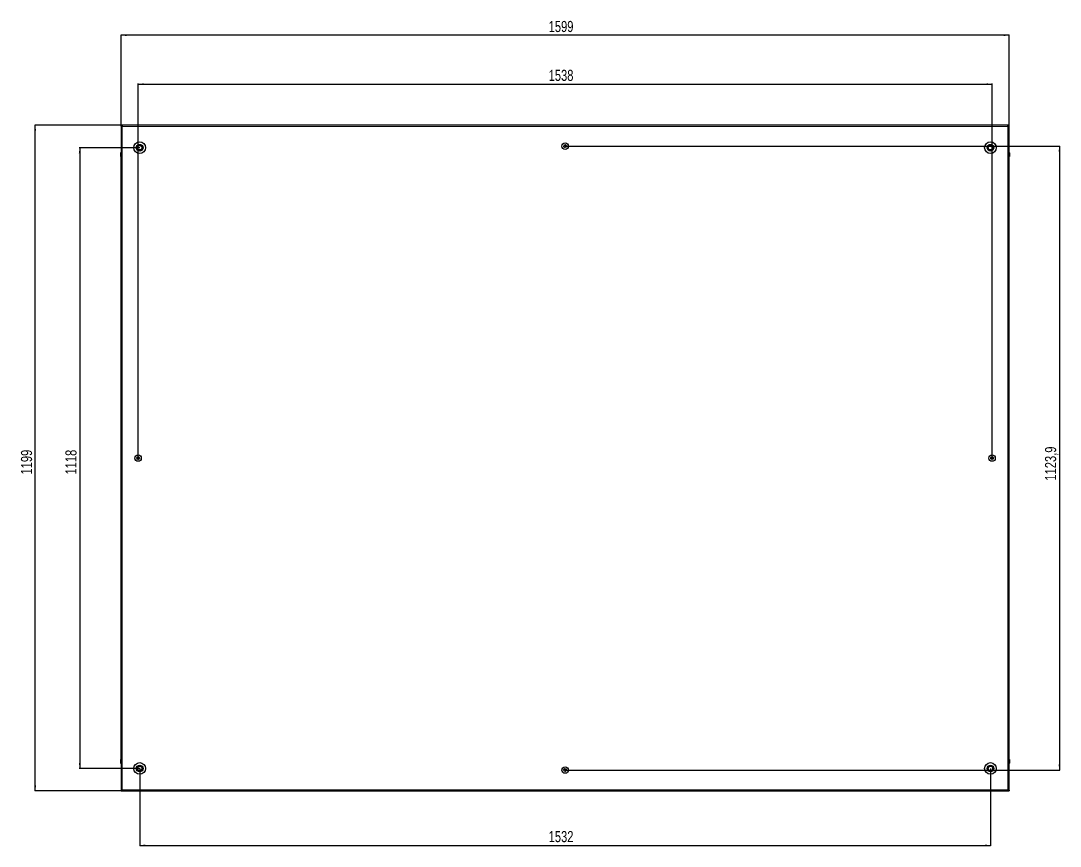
# Model space of a CAD drawing. Header units: millimetres. Extents: x 1132 to 7074, y -1399 to 2260.
# Drawn here: x 1132 to 3004, y 748 to 2235 of the extents above; entities that cross this region are included whole.
import ezdxf

# ---------------------------------------------------------------- set-up
doc = ezdxf.new("R2010")
doc.units = ezdxf.units.MM
doc.layers.add('FORMAT', color=7, linetype='Continuous')
doc.styles.add('SLDTEXTSTYLE0', font='TXT', dxfattribs={"width": 0.75})
doc.dimstyles.new('SLDDIMSTYLE0', dxfattribs={"dimtxt": 20, "dimasz": 10, "dimexe": 0, "dimexo": 0.0625, "dimgap": 5, "dimtad": 2, "dimdec": 1, "dimrnd": 1e-09, "dimzin": 12, "dimdsep": 46, "dimtxsty": 'SLDTEXTSTYLE0', "dimsah": 1, "dimcen": 0.09, "dimadec": 0, "dimazin": 3, "dimtfac": 1, "dimtofl": 0, "dimtmove": 0, "dimatfit": 3, "dimfxl": 0, "dimfrac": 2, "dimtolj": 1, "dimtzin": 12, "dimarcsym": 0})

# ---------------------------------------------------------------- blocks, each defined once
blk = doc.blocks.new('_D')
at = {"layer": 'FORMAT'}
for p, q in [((1313, 2046.6), (1157.5, 2046.6)), ((1158.5, 847.6), (1158.5, 2046.6)), ((1313, 847.6), (1157.5, 847.6))]:
    blk.add_line(p, q, dxfattribs=at)
for points in [[(1158.5, 2046.6), (1156.9, 2036.6), (1160, 2036.6)], [(1158.5, 847.6), (1160, 857.6), (1156.9, 857.6)]]:
    blk.add_solid(points, dxfattribs=at)
at = {"layer": 'FORMAT', "insert": (1132.7, 1417.5), "char_height": 20, "attachment_point": 1, "rotation": 90, "style": 'SLDTEXTSTYLE0'}
blk.add_mtext('1199', dxfattribs=at)
blk = doc.blocks.new('_D_1')
at = {"layer": 'FORMAT'}
for p, q in [((1313, 2046.6), (1313, 2209.6)), ((2912, 2208.6), (1313, 2208.6)), ((2912, 2046.6), (2912, 2209.6))]:
    blk.add_line(p, q, dxfattribs=at)
for points in [[(1313, 2208.6), (1323, 2207.1), (1323, 2210.1)], [(2912, 2208.6), (2902, 2210.1), (2902, 2207.1)]]:
    blk.add_solid(points, dxfattribs=at)
at = {"layer": 'FORMAT', "insert": (2082.9, 2234.4), "char_height": 20, "attachment_point": 1, "style": 'SLDTEXTSTYLE0'}
blk.add_mtext('1599', dxfattribs=at)
blk = doc.blocks.new('_D_2')
at = {"layer": 'FORMAT'}
for p, q in [((1346.5, 888.1), (1346.5, 748.6)), ((2878.5, 888.1), (2878.5, 748.6)), ((1346.5, 749.6), (2878.5, 749.6))]:
    blk.add_line(p, q, dxfattribs=at)
for points in [[(1346.5, 749.6), (1356.5, 748.1), (1356.5, 751.1)], [(2878.5, 749.6), (2868.5, 751.1), (2868.5, 748.1)]]:
    blk.add_solid(points, dxfattribs=at)
at = {"layer": 'FORMAT', "insert": (2082.9, 775.4), "char_height": 20, "attachment_point": 1, "style": 'SLDTEXTSTYLE0'}
blk.add_mtext('1532', dxfattribs=at)
blk = doc.blocks.new('_D_3')
at = {"layer": 'FORMAT'}
for p, q in [((1343.5, 1447.1), (1343.5, 2121.6)), ((1343.5, 2120.6), (2881.5, 2120.6)), ((2881.5, 1447.1), (2881.5, 2121.6))]:
    blk.add_line(p, q, dxfattribs=at)
for points in [[(1343.5, 2120.6), (1353.5, 2119.1), (1353.5, 2122.1)], [(2881.5, 2120.6), (2871.5, 2122.1), (2871.5, 2119.1)]]:
    blk.add_solid(points, dxfattribs=at)
at = {"layer": 'FORMAT', "insert": (2082.9, 2146.4), "char_height": 20, "attachment_point": 1, "style": 'SLDTEXTSTYLE0'}
blk.add_mtext('1538', dxfattribs=at)
blk = doc.blocks.new('_D_4')
at = {"layer": 'FORMAT'}
for p, q in [((2112.5, 2009.1), (3003.5, 2009.1)), ((3002.5, 2009.1), (3002.5, 885.3)), ((2112.5, 885.3), (3003.5, 885.3))]:
    blk.add_line(p, q, dxfattribs=at)
for points in [[(3002.5, 2009.1), (3001, 1999.1), (3004, 1999.1)], [(3002.5, 885.3), (3004, 895.3), (3001, 895.3)]]:
    blk.add_solid(points, dxfattribs=at)
at = {"layer": 'FORMAT', "insert": (2976.7, 1406.5), "char_height": 20, "attachment_point": 1, "rotation": 90, "style": 'SLDTEXTSTYLE0'}
blk.add_mtext('1123,9', dxfattribs=at)
blk = doc.blocks.new('_D_5')
at = {"layer": 'FORMAT'}
for p, q in [((1346.5, 2006.1), (1237.5, 2006.1)), ((1238.5, 2006.1), (1238.5, 888.1)), ((1346.5, 888.1), (1237.5, 888.1))]:
    blk.add_line(p, q, dxfattribs=at)
for points in [[(1238.5, 2006.1), (1236.9, 1996.1), (1240, 1996.1)], [(1238.5, 888.1), (1240, 898.1), (1236.9, 898.1)]]:
    blk.add_solid(points, dxfattribs=at)
at = {"layer": 'FORMAT', "insert": (1212.7, 1417.5), "char_height": 20, "attachment_point": 1, "rotation": 90, "style": 'SLDTEXTSTYLE0'}
blk.add_mtext('1118', dxfattribs=at)

msp = doc.modelspace()

# ---------------------------------------------------------------- linework, layer by layer
at = {"color": 7, "linetype": 'Continuous', "lineweight": 25}
for p, q in [((1312.99, 2045.1), (1312.99, 2046.6)), ((1315.09, 2046.6), (1312.99, 2046.6)), ((1312.99, 2045.1), (1315.09, 2045.1)), ((1312.99, 2045.1), (1312.99, 2044.5)), ((1312.99, 2044.5), (1312.99, 849.7)), ((1312.99, 2044.5), (1315.09, 2044.5)), ((2909.89, 2046.6), (1315.09, 2046.6)), ((1315.09, 2046.6), (1315.09, 2044.5)), ((2909.89, 2044.5), (2909.89, 2046.6)), ((2911.99, 2046.6), (2909.89, 2046.6)), ((2909.89, 2045.1), (2911.99, 2045.1)), ((2909.89, 2044.5), (2911.99, 2044.5)), ((2911.99, 2045.1), (2911.99, 2046.6)), ((2911.99, 2044.5), (2911.99, 2045.1)), ((2911.99, 849.7), (2911.99, 2044.5)), ((1312.49, 1996.6), (1312.49, 1990.1)), ((1312.49, 1990.1), (1312.49, 1996.6)), ((1312.49, 1990.1), (1312.49, 1990.1)), ((1312.99, 1990.1), (1312.49, 1990.1)), ((1312.64, 1990.1), (1312.64, 904.1)), ((2911.99, 1997.93), (2911.99, 1997.93)), ((2911.99, 1990.1), (2912.49, 1990.1)), ((2912.34, 904.1), (2912.34, 1990.1)), ((2912.49, 1996.6), (2912.49, 1990.1)), ((2912.49, 1990.1), (2912.49, 1996.6)), ((2912.49, 1990.1), (2912.49, 1990.1)), ((2912.49, 1990.1), (2912.49, 1990.1)), ((1312.49, 897.6), (1312.49, 904.1)), ((1312.49, 904.1), (1312.49, 904.1)), ((1312.49, 904.1), (1312.49, 904.1)), ((1312.49, 904.1), (1312.49, 897.6)), ((1312.99, 904.1), (1312.49, 904.1)), ((2911.99, 904.1), (2912.49, 904.1)), ((2912.49, 904.1), (2912.49, 904.1)), ((2912.49, 897.6), (2912.49, 904.1)), ((2912.49, 904.1), (2912.49, 897.6)), ((1312.99, 896.28), (1312.99, 896.28)), ((1315.09, 849.7), (1312.99, 849.7)), ((1312.99, 849.7), (1312.99, 849.1)), ((1312.99, 849.1), (1312.99, 847.6)), ((1315.09, 849.1), (1312.99, 849.1)), ((1312.99, 847.6), (1315.09, 847.6)), ((1315.09, 849.7), (1315.09, 847.6)), ((1315.09, 847.6), (2909.89, 847.6)), ((2911.99, 849.7), (2909.89, 849.7)), ((2909.89, 847.6), (2909.89, 849.7)), ((2911.99, 849.1), (2909.89, 849.1)), ((2909.89, 847.6), (2911.99, 847.6)), ((2911.99, 849.1), (2911.99, 849.7)), ((2911.99, 849.1), (2911.99, 847.6))]:
    msp.add_line(p, q, dxfattribs=at)
at = {"color": 8, "linetype": 'Continuous', "lineweight": 18}
for p, q in [((1315.09, 2044.5), (1315.09, 849.7)), ((2909.89, 2044.5), (1315.09, 2044.5)), ((2909.89, 849.7), (2909.89, 2044.5)), ((1312.99, 1996.6), (1312.49, 1996.6)), ((2911.99, 1996.6), (2912.49, 1996.6)), ((1312.99, 897.6), (1312.49, 897.6)), ((2911.99, 897.6), (2912.49, 897.6)), ((1315.09, 849.7), (2909.89, 849.7))]:
    msp.add_line(p, q, dxfattribs=at)
at = {"color": 7, "linetype": 'Continuous', "lineweight": 25}
for centre, radius in [((1346.49, 2006.1), 10.5), ((1346.49, 2006.1), 6), ((1346.49, 2006.1), 3.9), ((2112.49, 2008.95), 5.79), ((2112.49, 2008.95), 1.85), ((2878.49, 2006.1), 10.5), ((2878.49, 2006.1), 6), ((2878.49, 2006.1), 3.9), ((1343.64, 1447.1), 5.79), ((1343.64, 1447.1), 1.85), ((2881.34, 1447.1), 5.79), ((2881.34, 1447.1), 1.85), ((1346.49, 888.1), 10.5), ((2878.49, 888.1), 10.5), ((1346.49, 888.1), 6), ((1346.49, 888.1), 3.9), ((2112.49, 885.25), 5.79), ((2112.49, 885.25), 1.85), ((2878.49, 888.1), 6), ((2878.49, 888.1), 3.9)]:
    msp.add_circle(centre, radius, dxfattribs=at)
for centre, radius, start, end in [((1346.49, 2006.1), 4.62, 120, 180), ((1346.49, 2006.1), 4.62, 180, 240), ((1346.49, 2006.1), 4.62, 60, 120), ((1346.49, 2006.1), 4.62, 0, 60), ((1346.49, 2006.1), 4.62, 300, 0), ((2878.49, 2006.1), 4.62, 120, 180), ((2878.49, 2006.1), 4.62, 180, 240), ((2878.49, 2006.1), 4.62, 60, 120), ((2878.49, 2006.1), 4.62, 0, 60), ((2878.49, 2006.1), 4.62, 300, 0), ((1314.49, 1996.6), 2, 138.57492, 180), ((1314.49, 1996.6), 2, 138.59038, 180), ((1346.49, 2006.1), 4.62, 240, 300), ((2878.49, 2006.1), 4.62, 240, 300), ((2910.49, 1996.6), 2, 33.94202, 41.40962), ((2910.49, 1996.6), 2, 0, 41.40962), ((2910.49, 1996.6), 2, 0, 18.58003), ((1314.49, 897.6), 2, 180, 199.56674), ((1314.49, 897.6), 2, 180, 221.40962), ((1314.49, 897.6), 2, 213.78451, 221.40962), ((1346.49, 888.1), 4.62, 120, 180), ((1346.49, 888.1), 4.62, 180, 240), ((1346.49, 888.1), 4.62, 60, 120), ((1346.49, 888.1), 4.62, 240, 300), ((1346.49, 888.1), 4.62, 360, 60), ((1346.49, 888.1), 4.62, 300, 360), ((2878.49, 888.1), 4.62, 120, 180), ((2878.49, 888.1), 4.62, 180, 240), ((2878.49, 888.1), 4.62, 60, 120), ((2878.49, 888.1), 4.62, 240, 300), ((2878.49, 888.1), 4.62, 360, 60), ((2878.49, 888.1), 4.62, 300, 360), ((2910.49, 897.6), 2, 318.59038, 0)]:
    msp.add_arc(centre, radius, start, end, dxfattribs=at)
for points, knots in [([(1341.87, 2006.1), (1342.2, 2006.68), (1342.77, 2007.66), (1343.59, 2009.08), (1344, 2009.79), (1344.18, 2010.1)], [0, 0, 0, 0, 0.4391308, 0.7513783, 1, 1, 1, 1]), ([(1344.18, 2002.1), (1343.85, 2002.68), (1343.28, 2003.66), (1342.46, 2005.08), (1342.05, 2005.79), (1341.87, 2006.1)], [0, 0, 0, 0, 0.4391308, 0.7513783, 1, 1, 1, 1]), ([(1344.18, 2010.1), (1344.38, 2010.1), (1345.08, 2010.1), (1346.39, 2010.1), (1347.78, 2010.1), (1348.53, 2010.1), (1348.8, 2010.1)], [0, 0, 0, 0, 0.1393293, 0.4852696, 0.8163565, 1, 1, 1, 1]), ([(1348.8, 2010.1), (1349.13, 2009.53), (1349.69, 2008.55), (1350.52, 2007.13), (1350.93, 2006.42), (1351.11, 2006.1)], [0, 0, 0, 0, 0.4391308, 0.7513783, 1, 1, 1, 1]), ([(1351.11, 2006.1), (1350.78, 2005.53), (1350.21, 2004.55), (1349.39, 2003.13), (1348.98, 2002.42), (1348.8, 2002.1)], [0, 0, 0, 0, 0.4391308, 0.7513783, 1, 1, 1, 1]), ([(2110.4, 2010.82), (2110.39, 2010.81), (2110.38, 2010.79), (2110.38, 2010.73), (2110.4, 2010.59), (2110.54, 2010.22), (2110.73, 2009.72), (2110.62, 2009.09), (2110.31, 2008.69), (2110.03, 2008.41), (2109.87, 2008.23), (2109.83, 2008.14), (2109.82, 2008.1), (2109.83, 2008.07), (2109.85, 2008.04), (2109.91, 2008), (2110.17, 2007.93), (2110.64, 2007.88), (2111.31, 2007.63), (2111.62, 2006.99), (2111.73, 2006.53), (2111.83, 2006.28), (2111.88, 2006.23), (2111.91, 2006.21), (2111.94, 2006.21), (2111.97, 2006.22), (2112.01, 2006.24), (2112.08, 2006.29), (2112.23, 2006.46), (2112.47, 2006.76), (2112.84, 2007.12), (2113.44, 2007.29), (2113.97, 2007.16), (2114.35, 2007.06), (2114.5, 2007.05), (2114.55, 2007.07), (2114.58, 2007.09), (2114.6, 2007.12), (2114.6, 2007.18), (2114.58, 2007.32), (2114.44, 2007.69), (2114.25, 2008.19), (2114.35, 2008.82), (2114.67, 2009.22), (2114.95, 2009.5), (2115.1, 2009.68), (2115.15, 2009.77), (2115.15, 2009.81), (2115.15, 2009.84), (2115.13, 2009.87), (2115.07, 2009.91), (2114.81, 2009.98), (2114.34, 2010.03), (2113.67, 2010.28), (2113.35, 2010.91), (2113.24, 2011.38), (2113.14, 2011.63), (2113.1, 2011.68), (2113.07, 2011.69), (2113.04, 2011.7), (2113, 2011.69), (2112.97, 2011.67), (2112.9, 2011.62), (2112.75, 2011.45), (2112.51, 2011.15), (2112.14, 2010.79), (2111.53, 2010.62), (2111.01, 2010.75), (2110.63, 2010.85), (2110.48, 2010.86), (2110.42, 2010.84), (2110.41, 2010.83), (2110.4, 2010.82)], [0, 0, 0, 0, 0.0020087, 0.00442, 0.0093647, 0.0255282, 0.0677053, 0.0957862, 0.1246456, 0.1503415, 0.1605194, 0.1633943, 0.1656965, 0.1672448, 0.1688741, 0.1707699, 0.1786058, 0.2119941, 0.2499945, 0.2879948, 0.3213831, 0.329219, 0.3311148, 0.3327441, 0.3342924, 0.3362166, 0.3385353, 0.3413178, 0.349662, 0.3753578, 0.4042173, 0.4322982, 0.4744753, 0.4906388, 0.4966691, 0.49844, 0.5, 0.5020087, 0.50442, 0.5093647, 0.5255282, 0.5677053, 0.5957862, 0.6246456, 0.6503415, 0.6605194, 0.6633943, 0.6656965, 0.6672448, 0.6688741, 0.6707699, 0.6786058, 0.7119941, 0.7499945, 0.7879948, 0.8213831, 0.829219, 0.8311148, 0.8327441, 0.8342924, 0.8362166, 0.8385353, 0.8413178, 0.849662, 0.8753578, 0.9042173, 0.9322982, 0.9744753, 0.9906388, 0.9966691, 0.99844, 1, 1, 1, 1]), ([(2873.87, 2006.1), (2874.2, 2006.68), (2874.77, 2007.66), (2875.59, 2009.08), (2876, 2009.79), (2876.18, 2010.1)], [0, 0, 0, 0, 0.4391308, 0.7513783, 1, 1, 1, 1]), ([(2876.18, 2002.1), (2875.85, 2002.68), (2875.28, 2003.66), (2874.46, 2005.08), (2874.05, 2005.79), (2873.87, 2006.1)], [0, 0, 0, 0, 0.4391308, 0.7513783, 1, 1, 1, 1]), ([(2876.18, 2010.1), (2876.38, 2010.1), (2877.08, 2010.1), (2878.39, 2010.1), (2879.78, 2010.1), (2880.53, 2010.1), (2880.8, 2010.1)], [0, 0, 0, 0, 0.1393293, 0.4852696, 0.8163565, 1, 1, 1, 1]), ([(2880.8, 2010.1), (2881.13, 2009.53), (2881.69, 2008.55), (2882.52, 2007.13), (2882.93, 2006.42), (2883.11, 2006.1)], [0, 0, 0, 0, 0.4391308, 0.7513783, 1, 1, 1, 1]), ([(2883.11, 2006.1), (2882.78, 2005.53), (2882.21, 2004.55), (2881.39, 2003.13), (2880.98, 2002.42), (2880.8, 2002.1)], [0, 0, 0, 0, 0.4391308, 0.7513783, 1, 1, 1, 1]), ([(1348.8, 2002.1), (1348.53, 2002.1), (1347.78, 2002.1), (1346.39, 2002.1), (1345.08, 2002.1), (1344.38, 2002.1), (1344.18, 2002.1)], [0, 0, 0, 0, 0.1836435, 0.5147304, 0.8606707, 1, 1, 1, 1]), ([(2880.8, 2002.1), (2880.53, 2002.1), (2879.78, 2002.1), (2878.39, 2002.1), (2877.08, 2002.1), (2876.38, 2002.1), (2876.18, 2002.1)], [0, 0, 0, 0, 0.1836435, 0.5147304, 0.8606707, 1, 1, 1, 1]), ([(1342.07, 1444.79), (1342.08, 1444.78), (1342.1, 1444.77), (1342.16, 1444.77), (1342.3, 1444.82), (1342.64, 1445), (1343.12, 1445.26), (1343.75, 1445.24), (1344.19, 1444.98), (1344.51, 1444.74), (1344.71, 1444.61), (1344.8, 1444.58), (1344.84, 1444.58), (1344.87, 1444.59), (1344.89, 1444.61), (1344.93, 1444.67), (1344.96, 1444.94), (1344.95, 1445.41), (1345.11, 1446.11), (1345.7, 1446.51), (1346.14, 1446.68), (1346.37, 1446.81), (1346.42, 1446.86), (1346.43, 1446.89), (1346.43, 1446.92), (1346.42, 1446.96), (1346.39, 1446.99), (1346.33, 1447.05), (1346.15, 1447.18), (1345.82, 1447.38), (1345.41, 1447.69), (1345.16, 1448.27), (1345.22, 1448.81), (1345.26, 1449.2), (1345.26, 1449.35), (1345.23, 1449.4), (1345.21, 1449.43), (1345.17, 1449.44), (1345.11, 1449.43), (1344.98, 1449.39), (1344.64, 1449.21), (1344.16, 1448.95), (1343.53, 1448.97), (1343.08, 1449.23), (1342.77, 1449.47), (1342.57, 1449.6), (1342.48, 1449.63), (1342.44, 1449.63), (1342.41, 1449.62), (1342.38, 1449.6), (1342.35, 1449.54), (1342.31, 1449.27), (1342.32, 1448.79), (1342.17, 1448.1), (1341.58, 1447.7), (1341.14, 1447.53), (1340.9, 1447.4), (1340.86, 1447.35), (1340.85, 1447.32), (1340.85, 1447.28), (1340.86, 1447.25), (1340.89, 1447.22), (1340.95, 1447.16), (1341.13, 1447.03), (1341.46, 1446.83), (1341.86, 1446.52), (1342.12, 1445.94), (1342.06, 1445.4), (1342.01, 1445.01), (1342.02, 1444.86), (1342.04, 1444.81), (1342.06, 1444.79), (1342.07, 1444.79)], [0, 0, 0, 0, 0.0020087, 0.00442, 0.0093647, 0.0255282, 0.0677053, 0.0957862, 0.1246456, 0.1503415, 0.1605194, 0.1633943, 0.1656965, 0.1672448, 0.1688741, 0.1707699, 0.1786058, 0.2119941, 0.2499945, 0.2879948, 0.3213831, 0.329219, 0.3311148, 0.3327441, 0.3342924, 0.3362166, 0.3385353, 0.3413178, 0.349662, 0.3753578, 0.4042173, 0.4322982, 0.4744753, 0.4906388, 0.4966691, 0.49844, 0.5, 0.5020087, 0.50442, 0.5093647, 0.5255282, 0.5677053, 0.5957862, 0.6246456, 0.6503415, 0.6605194, 0.6633943, 0.6656965, 0.6672448, 0.6688741, 0.6707699, 0.6786058, 0.7119941, 0.7499945, 0.7879948, 0.8213831, 0.829219, 0.8311148, 0.8327441, 0.8342924, 0.8362166, 0.8385353, 0.8413178, 0.849662, 0.8753578, 0.9042173, 0.9322982, 0.9744753, 0.9906388, 0.9966691, 0.99844, 1, 1, 1, 1]), ([(2881.83, 1449.86), (2881.82, 1449.86), (2881.79, 1449.86), (2881.74, 1449.83), (2881.63, 1449.74), (2881.4, 1449.43), (2881.07, 1449), (2880.48, 1448.76), (2879.97, 1448.82), (2879.58, 1448.91), (2879.35, 1448.95), (2879.25, 1448.94), (2879.21, 1448.93), (2879.19, 1448.9), (2879.18, 1448.87), (2879.17, 1448.8), (2879.25, 1448.54), (2879.45, 1448.11), (2879.59, 1447.42), (2879.22, 1446.81), (2878.88, 1446.48), (2878.72, 1446.26), (2878.7, 1446.19), (2878.7, 1446.16), (2878.71, 1446.13), (2878.74, 1446.11), (2878.78, 1446.09), (2878.86, 1446.06), (2879.08, 1446.02), (2879.46, 1445.97), (2879.96, 1445.85), (2880.42, 1445.42), (2880.59, 1444.9), (2880.7, 1444.53), (2880.77, 1444.4), (2880.82, 1444.36), (2880.85, 1444.34), (2880.89, 1444.35), (2880.94, 1444.38), (2881.04, 1444.47), (2881.28, 1444.78), (2881.61, 1445.21), (2882.2, 1445.44), (2882.71, 1445.39), (2883.09, 1445.3), (2883.33, 1445.26), (2883.42, 1445.27), (2883.46, 1445.28), (2883.49, 1445.31), (2883.5, 1445.34), (2883.5, 1445.41), (2883.43, 1445.66), (2883.23, 1446.09), (2883.09, 1446.79), (2883.46, 1447.4), (2883.8, 1447.73), (2883.96, 1447.95), (2883.98, 1448.01), (2883.98, 1448.05), (2883.96, 1448.08), (2883.94, 1448.1), (2883.9, 1448.12), (2883.82, 1448.15), (2883.6, 1448.19), (2883.22, 1448.24), (2882.72, 1448.36), (2882.25, 1448.79), (2882.09, 1449.31), (2881.97, 1449.68), (2881.9, 1449.81), (2881.86, 1449.85), (2881.84, 1449.86), (2881.83, 1449.86)], [0, 0, 0, 0, 0.0020087, 0.00442, 0.0093647, 0.0255282, 0.0677053, 0.0957862, 0.1246456, 0.1503415, 0.1605194, 0.1633943, 0.1656965, 0.1672448, 0.1688741, 0.1707699, 0.1786058, 0.2119941, 0.2499945, 0.2879948, 0.3213831, 0.329219, 0.3311148, 0.3327441, 0.3342924, 0.3362166, 0.3385353, 0.3413178, 0.349662, 0.3753578, 0.4042173, 0.4322982, 0.4744753, 0.4906388, 0.4966691, 0.49844, 0.5, 0.5020087, 0.50442, 0.5093647, 0.5255282, 0.5677053, 0.5957862, 0.6246456, 0.6503415, 0.6605194, 0.6633943, 0.6656965, 0.6672448, 0.6688741, 0.6707699, 0.6786058, 0.7119941, 0.7499945, 0.7879948, 0.8213831, 0.829219, 0.8311148, 0.8327441, 0.8342924, 0.8362166, 0.8385353, 0.8413178, 0.849662, 0.8753578, 0.9042173, 0.9322982, 0.9744753, 0.9906388, 0.9966691, 0.99844, 1, 1, 1, 1]), ([(1341.87, 888.1), (1342.2, 888.68), (1342.77, 889.66), (1343.59, 891.08), (1344, 891.79), (1344.18, 892.1)], [0, 0, 0, 0, 0.4391308, 0.7513783, 1, 1, 1, 1]), ([(1344.18, 884.1), (1343.85, 884.68), (1343.28, 885.66), (1342.46, 887.08), (1342.05, 887.79), (1341.87, 888.1)], [0, 0, 0, 0, 0.4391308, 0.7513783, 1, 1, 1, 1]), ([(1344.18, 892.1), (1344.38, 892.1), (1345.08, 892.1), (1346.39, 892.1), (1347.78, 892.1), (1348.53, 892.1), (1348.8, 892.1)], [0, 0, 0, 0, 0.1393293, 0.4852696, 0.8163565, 1, 1, 1, 1]), ([(1348.8, 884.1), (1348.53, 884.1), (1347.78, 884.1), (1346.39, 884.1), (1345.08, 884.1), (1344.38, 884.1), (1344.18, 884.1)], [0, 0, 0, 0, 0.1836435, 0.5147304, 0.8606707, 1, 1, 1, 1]), ([(1348.8, 892.1), (1349.13, 891.53), (1349.69, 890.55), (1350.52, 889.13), (1350.93, 888.42), (1351.11, 888.1)], [0, 0, 0, 0, 0.4391308, 0.7513783, 1, 1, 1, 1]), ([(1351.11, 888.1), (1350.78, 887.53), (1350.21, 886.55), (1349.39, 885.13), (1348.98, 884.42), (1348.8, 884.1)], [0, 0, 0, 0, 0.4391308, 0.7513783, 1, 1, 1, 1]), ([(2115.21, 884.61), (2115.21, 884.62), (2115.22, 884.65), (2115.19, 884.7), (2115.1, 884.82), (2114.81, 885.07), (2114.4, 885.42), (2114.19, 886.02), (2114.28, 886.53), (2114.39, 886.91), (2114.44, 887.14), (2114.44, 887.24), (2114.42, 887.28), (2114.4, 887.3), (2114.37, 887.31), (2114.3, 887.32), (2114.04, 887.26), (2113.6, 887.09), (2112.9, 886.98), (2112.31, 887.39), (2112, 887.74), (2111.79, 887.92), (2111.72, 887.94), (2111.69, 887.94), (2111.66, 887.93), (2111.64, 887.9), (2111.61, 887.87), (2111.58, 887.79), (2111.53, 887.57), (2111.46, 887.2), (2111.31, 886.7), (2110.86, 886.26), (2110.33, 886.13), (2109.95, 886.03), (2109.82, 885.97), (2109.77, 885.93), (2109.76, 885.89), (2109.76, 885.86), (2109.79, 885.8), (2109.88, 885.69), (2110.17, 885.44), (2110.58, 885.09), (2110.78, 884.49), (2110.7, 883.98), (2110.59, 883.6), (2110.54, 883.37), (2110.54, 883.27), (2110.55, 883.23), (2110.58, 883.21), (2110.6, 883.19), (2110.67, 883.19), (2110.94, 883.25), (2111.38, 883.42), (2112.08, 883.53), (2112.66, 883.12), (2112.98, 882.76), (2113.19, 882.59), (2113.25, 882.57), (2113.29, 882.57), (2113.31, 882.58), (2113.34, 882.61), (2113.36, 882.64), (2113.4, 882.72), (2113.45, 882.94), (2113.52, 883.31), (2113.67, 883.81), (2114.12, 884.25), (2114.65, 884.38), (2115.03, 884.48), (2115.16, 884.54), (2115.2, 884.58), (2115.21, 884.6), (2115.21, 884.61)], [0, 0, 0, 0, 0.00200873, 0.00442003, 0.00936469, 0.02552819, 0.06770529, 0.09578618, 0.12464563, 0.1503415, 0.16051935, 0.16339425, 0.16569651, 0.16724481, 0.16887414, 0.1707699, 0.17860577, 0.21199411, 0.24999446, 0.2879948, 0.32138314, 0.32921901, 0.33111477, 0.3327441, 0.3342924, 0.33621663, 0.33853534, 0.3413178, 0.34966197, 0.37535784, 0.40421729, 0.43229818, 0.47447528, 0.49063878, 0.4966691, 0.49844005, 0.5, 0.50200873, 0.50442003, 0.50936469, 0.52552819, 0.56770529, 0.59578618, 0.62464563, 0.6503415, 0.66051935, 0.66339425, 0.66569651, 0.66724481, 0.66887414, 0.6707699, 0.67860577, 0.71199411, 0.74999446, 0.7879948, 0.82138314, 0.82921901, 0.83111477, 0.8327441, 0.8342924, 0.83621663, 0.83853534, 0.8413178, 0.84966197, 0.87535784, 0.90421729, 0.93229818, 0.97447528, 0.99063878, 0.9966691, 0.99844005, 1, 1, 1, 1]), ([(2873.87, 888.1), (2874.2, 888.68), (2874.77, 889.66), (2875.59, 891.08), (2876, 891.79), (2876.18, 892.1)], [0, 0, 0, 0, 0.4391308, 0.7513783, 1, 1, 1, 1]), ([(2876.18, 884.1), (2875.85, 884.68), (2875.28, 885.66), (2874.46, 887.08), (2874.05, 887.79), (2873.87, 888.1)], [0, 0, 0, 0, 0.4391308, 0.7513783, 1, 1, 1, 1]), ([(2876.18, 892.1), (2876.38, 892.1), (2877.08, 892.1), (2878.39, 892.1), (2879.78, 892.1), (2880.53, 892.1), (2880.8, 892.1)], [0, 0, 0, 0, 0.1393293, 0.4852696, 0.8163565, 1, 1, 1, 1]), ([(2880.8, 884.1), (2880.53, 884.1), (2879.78, 884.1), (2878.39, 884.1), (2877.08, 884.1), (2876.38, 884.1), (2876.18, 884.1)], [0, 0, 0, 0, 0.1836435, 0.5147304, 0.8606707, 1, 1, 1, 1]), ([(2880.8, 892.1), (2881.13, 891.53), (2881.69, 890.55), (2882.52, 889.13), (2882.93, 888.42), (2883.11, 888.1)], [0, 0, 0, 0, 0.4391308, 0.7513783, 1, 1, 1, 1]), ([(2883.11, 888.1), (2882.78, 887.53), (2882.21, 886.55), (2881.39, 885.13), (2880.98, 884.42), (2880.8, 884.1)], [0, 0, 0, 0, 0.4391308, 0.7513783, 1, 1, 1, 1])]:
    msp.add_open_spline(points, degree=3, knots=knots, dxfattribs=at)

# ---------------------------------------------------------------- dimensions: what is measured, and where the dimension line sits
at = {"layer": 'FORMAT'}
for base, p1, p2, picture, middle in [((1312.99, 2208.6), (2911.99, 2046.6), (1312.99, 2046.6), '_D_1', (2112.49, 2208.6)), ((2881.49, 2120.6), (1343.49, 1447.1), (2881.49, 1447.1), '_D_3', (2112.49, 2120.6))]:
    dim = msp.add_linear_dim(base=base, p1=p1, p2=p2, dimstyle='SLDDIMSTYLE0', dxfattribs=at)
    dim.commit()
    dim.dimension.update_dxf_attribs({"geometry": picture, "text_midpoint": middle, "dimtype": 160})
for base, p1, p2, angle, picture, middle in [((1158.49, 2046.6), (1312.99, 847.6), (1312.99, 2046.6), 90, '_D', (1158.49, 1447.1)), ((1238.49, 888.1), (1346.49, 2006.1), (1346.49, 888.1), 90, '_D_5', (1238.49, 1447.1)), ((3002.48881076, 885.25434732), (2112.48845386, 2009.10434732), (2112.48845386, 885.25434732), 90, '_D_4', (3002.48881076, 1447.17934732)), ((2878.49, 749.6), (1346.49, 888.1), (2878.49, 888.1), 0, '_D_2', (2112.49, 749.6))]:
    dim = msp.add_linear_dim(base=base, p1=p1, p2=p2, angle=angle, dimstyle='SLDDIMSTYLE0', dxfattribs=at)
    dim.commit()
    dim.dimension.update_dxf_attribs({"geometry": picture, "text_midpoint": middle, "dimtype": 160})

doc.saveas('drawing.dxf')
